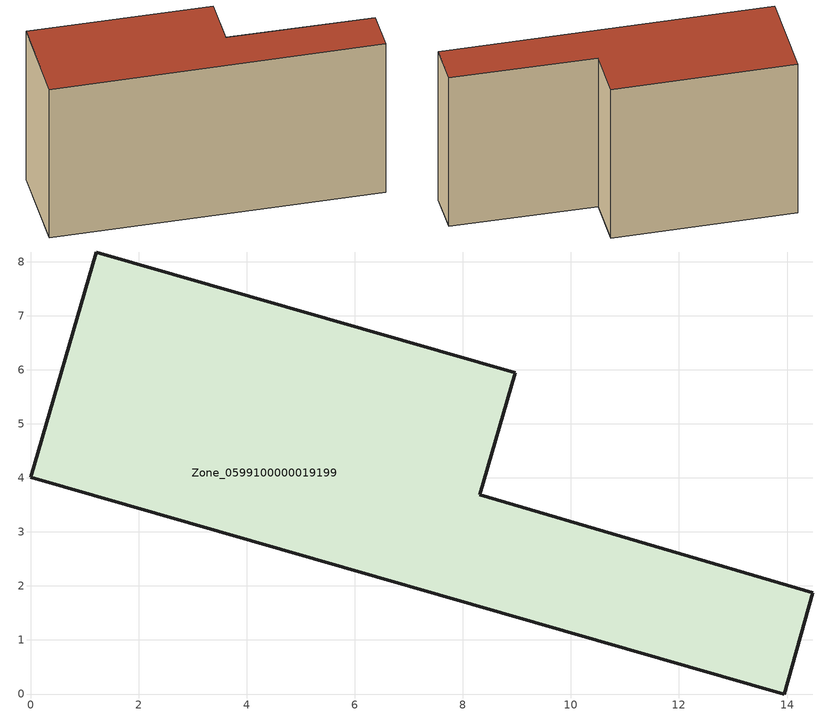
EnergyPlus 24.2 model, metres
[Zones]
Zone_0599100000019199
 floor ground (C_G): 0,4.01 1.22,8.18 8.97,5.95 8.31,3.69 14.48,1.87 13.95,0 z0
 wall outside (C_F): 1.22,8.18 0,4.01 13.95,0 14.48,1.87 8.31,3.69 8.97,5.95 1.22,8.18 z0:7.63
 roof outside (C_R): 0,4.01 13.95,0 14.48,1.87 8.31,3.69 8.97,5.95 1.22,8.18 z7.63
[BUILDING]
Pand.0599100000019199: North Axis=0; Terrain=City; Loads Convergence Tolerance Value=0.04; Temperature Convergence Tolerance Value=0.4; Solar Distribution=FullExterior; Maximum Number of Warmup Days=25; Minimum Number of Warmup Days=1
[Site:Location]
Rotterdam.The.Hague.AP_ZH_NLD Design_Conditions: Latitude=51.96; Longitude=4.45; Time Zone=1; Elevation=-4.5
[SITE:GROUNDTEMPERATURE:BUILDINGSURFACE]
18, 18, 18, 18, 18, 18, 18, 18, 18, 18, 18, 18
[MATERIAL] Thermal Absorptance=0.9; Solar Absorptance=0.7; Visible Absorptance=0.7
Name | Roughness | Thickness | Conductivity | Density | Specific Heat
G.TI.1946 | MediumSmooth | 0.15 | 1 | 540 | 1210
F.TI.1946 | Rough | 0.3 | 0.857143 | 1920 | 840
R.TI.1946 | MediumRough | 0.2 | 0.1 | 1500 | 1000
[CONSTRUCTION]
C_G: G.TI.1946
C_F: F.TI.1946
C_R: R.TI.1946
[ZONE]
Zone_0599100000019199: Type=1; Multiplier=1; Ceiling Height=Autocalculate; Volume=Autocalculate; Floor Area=autocalculate; Part of Total Floor Area=Yes
[ZONEINFILTRATION:DESIGNFLOWRATE]
Infil_Zone_0599100000019199: Zone or ZoneList or Space or SpaceList=Zone_0599100000019199; Schedule=AlwaysOn; Design Flow Rate Calculation Method=Flow/Area; Flow Rate per Floor Area=0.003; Constant Term Coefficient=1; Temperature Term Coefficient=0; Velocity Term Coefficient=0; Velocity Squared Term Coefficient=0
[HVACTEMPLATE:ZONE:IDEALLOADSAIRSYSTEM]
Zone_0599100000019199: Maximum Heating Supply Air Temperature=50; Minimum Cooling Supply Air Temperature=13; Maximum Heating Supply Air Humidity Ratio=0.0156; Minimum Cooling Supply Air Humidity Ratio=0.0077; Heating Limit=NoLimit; Cooling Limit=NoLimit; Dehumidification Control Type=ConstantSensibleHeatRatio; Cooling Sensible Heat Ratio=0.7; Dehumidification Setpoint=60; Humidification Control Type=None; Humidification Setpoint=30; Outdoor Air Method=None; Outdoor Air Flow Rate per Person=0.00944; Outdoor Air Flow Rate per Zone Floor Area=0; Outdoor Air Flow Rate per Zone=0; Demand Controlled Ventilation Type=None; Outdoor Air Economizer Type=NoEconomizer; Heat Recovery Type=None; Sensible Heat Recovery Effectiveness=0.7; Latent Heat Recovery Effectiveness=0.65
[ZONECONTROL:THERMOSTAT]
ThermostatControl_Zone_0599100000019199: Zone or ZoneList=Zone_0599100000019199; Control Type Schedule=DualSetpointControlType; Control 1=Thermostat_Zone_0599100000019199; Temperature Difference Between Cutout And Setpoint=0
[THERMOSTATSETPOINT:DUALSETPOINT]
Thermostat_Zone_0599100000019199: Heating Setpoint Temperature Schedule=HeatingSetpoint_Zone_0599100000019199; Cooling Setpoint Temperature Schedule=CoolingSetpoint_Zone_0599100000019199
[SCHEDULE:COMPACT]
HeatingSetpoint_Zone_0599100000019199: Through: 12/31, For: AllDays, Until: 24:00, 21
CoolingSetpoint_Zone_0599100000019199: Through: 12/31, For: AllDays, Until: 24:00, 24
DualSetpointControlType: Through: 12/31, For: AllDays, Until: 24:00, 4
AlwaysOn: Through: 12/31, For: AllDays, Until: 24:00, 1
